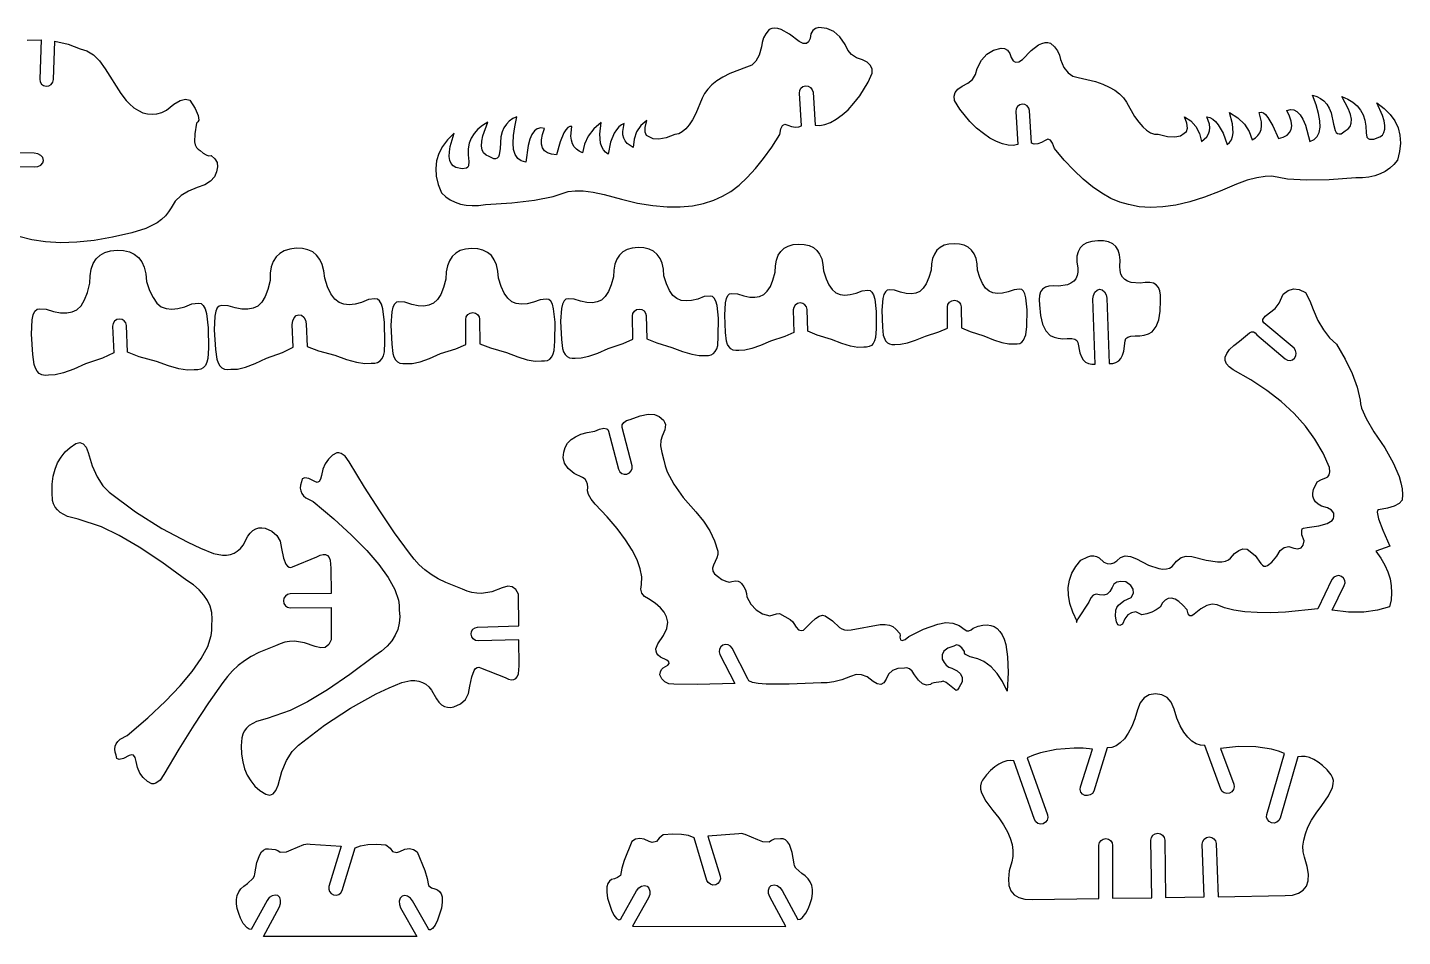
# Model space of a CAD drawing. Extents: x -2 to 290, y 2 to 291.
# Drawn here: x 114.1 to 286.7, y 69.3 to 183.4 of the extents above; entities that cross this region are included whole.
import ezdxf

# ---------------------------------------------------------------- set-up
doc = ezdxf.new("R2010")
doc.units = 0
doc.layers.add('IMPORT_-_LOGO_PADRAO', color=62, linetype='CONTINUOUS')

msp = doc.modelspace()

# ---------------------------------------------------------------- linework, layer by layer
at = {"layer": 'IMPORT_-_LOGO_PADRAO'}
for points in [[(211.29, 171.06), (211.03, 175.13), (211.08, 175.46), (211.23, 175.75), (211.48, 175.96), (211.8, 176.06), (212.14, 176.01), (212.44, 175.84), (212.66, 175.57), (212.75, 175.25), (213.01, 171.12), (213.6, 171.1), (214.24, 171.22), (214.93, 171.48), (215.65, 171.88), (216.39, 172.41), (217.14, 173.07), (217.89, 173.87), (218.63, 174.8), (219.68, 176.52), (220.18, 177.66), (220.16, 178.21), (219.94, 178.67), (219.55, 179.04), (218.97, 179.33), (218.21, 179.58), (217.59, 179.99), (217.12, 180.55), (216.8, 181.27), (216.13, 182.22), (215.35, 182.89), (214.47, 183.28), (213.48, 183.38), (213.04, 183.27), (212.71, 183), (212.49, 182.58), (212.37, 182.02), (212.2, 181.59), (211.91, 181.38), (211.51, 181.39), (211, 181.61), (209.79, 182.56), (208.76, 183.13), (208.32, 183.27), (207.92, 183.32), (207.56, 183.27), (207.25, 183.14), (206.82, 182.61), (206.52, 182.07), (206.35, 181.51), (206.3, 180.95), (206, 179.91), (205.58, 179.15), (205.05, 178.65), (204.4, 178.42), (202.32, 177.6), (201.44, 177.16), (200.69, 176.68), (200.05, 176.18), (199.53, 175.66), (199.12, 175.11), (198.83, 174.53), (198.05, 172.58), (197.64, 171.81), (197.22, 171.17), (196.79, 170.66), (196.34, 170.3), (195.89, 170.06), (195.42, 169.97), (194.31, 169.55), (193.4, 169.37), (192.69, 169.4), (192.19, 169.65), (191.85, 169.83), (191.68, 170.23), (191.69, 170.85), (191.87, 171.7), (191.13, 171.07), (190.6, 170.3), (190.29, 169.38), (190.17, 168.32), (189.43, 168.84), (189.17, 169.15), (188.99, 169.51), (188.89, 169.9), (188.87, 170.34), (189.06, 171.32), (188.69, 171.15), (188.36, 170.9), (188.06, 170.55), (187.79, 170.12), (187.34, 168.98), (187.02, 167.49), (186.69, 167.72), (186.43, 168.02), (186.22, 168.4), (186.08, 168.86), (186, 170), (186.17, 171.45), (185.23, 170.65), (184.52, 169.76), (184.06, 168.76), (183.83, 167.67), (183.4, 167.86), (183.04, 168.11), (182.75, 168.42), (182.55, 168.8), (182.42, 169.24), (182.36, 169.75), (182.49, 170.95), (182.23, 170.95), (181.98, 170.82), (181.73, 170.56), (181.48, 170.18), (181.01, 169.04), (180.55, 167.39), (179.92, 167.47), (179.42, 167.64), (179.04, 167.91), (178.79, 168.28), (178.66, 168.74), (178.66, 169.3), (178.78, 169.95), (179.03, 170.7), (178.56, 170.78), (178.14, 170.68), (177.77, 170.41), (177.45, 169.96), (177.18, 169.35), (176.97, 168.56), (176.69, 166.47), (176.12, 166.64), (175.68, 166.96), (175.36, 167.44), (175.16, 168.07), (175.09, 168.87), (175.13, 169.81), (175.3, 170.92), (175.58, 172.18), (175.06, 171.95), (174.62, 171.65), (174.25, 171.27), (173.95, 170.81), (173.72, 170.27), (173.56, 169.66), (173.46, 168.2), (173.36, 167.41), (173.25, 167.15), (173.1, 166.97), (172.91, 166.89), (172.68, 166.9), (172.11, 167.19), (171.7, 167.36), (171.4, 167.64), (171.22, 168.02), (171.14, 168.51), (171.17, 169.11), (171.32, 169.8), (171.94, 171.52), (171.25, 171.1), (170.66, 170.63), (170.2, 170.1), (169.84, 169.51), (169.6, 168.87), (169.47, 168.16), (169.46, 167.4), (169.55, 166.58), (169.51, 166.04), (169.4, 165.86), (169.23, 165.73), (168.69, 165.66), (167.9, 165.82), (167.56, 166.02), (167.31, 166.31), (167.15, 166.7), (167.08, 167.18), (167.1, 167.77), (167.21, 168.45), (167.7, 170.11), (166.88, 169.29), (166.25, 168.45), (165.78, 167.56), (165.5, 166.65), (165.39, 165.69), (165.46, 164.71), (165.7, 163.68), (166.12, 162.63), (166.64, 162.15), (167.21, 161.76), (167.83, 161.46), (168.49, 161.23), (169.2, 161.09), (169.96, 161.03), (170.76, 161.05), (171.62, 161.15), (174.93, 161.36), (177.77, 161.71), (180.13, 162.18), (182.01, 162.79), (182.87, 162.9), (183.91, 162.87), (185.13, 162.72), (186.54, 162.44), (188.7, 161.82), (190.73, 161.35), (192.64, 161.03), (194.43, 160.87), (196.08, 160.86), (197.62, 161), (199.02, 161.29), (200.31, 161.73), (201.37, 162.2), (202.42, 162.82), (203.46, 163.61), (204.5, 164.56), (205.53, 165.67), (206.55, 166.94), (207.56, 168.38), (208.57, 169.97), (208.7, 170.67), (208.91, 171.1), (209.21, 171.26), (209.6, 171.14), (210.06, 170.95), (210.55, 170.87), (210.98, 170.9)], [(240.18, 168.86), (239.91, 172.96), (239.82, 173.28), (239.62, 173.55), (239.35, 173.72), (239.02, 173.77), (238.69, 173.67), (238.42, 173.46), (238.24, 173.17), (238.19, 172.83), (238.46, 168.68), (237.89, 168.59), (237.24, 168.62), (236.53, 168.79), (235.76, 169.09), (234.96, 169.51), (234.13, 170.07), (233.28, 170.77), (232.43, 171.59), (231.16, 173.15), (230.5, 174.21), (230.45, 174.75), (230.6, 175.24), (230.94, 175.66), (231.47, 176.03), (232.19, 176.38), (232.75, 176.87), (233.14, 177.49), (233.36, 178.25), (233.89, 179.28), (234.57, 180.05), (235.39, 180.55), (236.35, 180.8), (236.8, 180.74), (237.17, 180.52), (237.44, 180.14), (237.64, 179.6), (237.87, 179.2), (238.18, 179.03), (238.58, 179.09), (239.05, 179.38), (240.12, 180.48), (241.06, 181.19), (241.48, 181.39), (241.87, 181.49), (242.23, 181.5), (242.56, 181.4), (243.05, 180.94), (243.43, 180.44), (243.68, 179.92), (243.8, 179.37), (244.24, 178.38), (244.76, 177.68), (245.35, 177.26), (246.02, 177.12), (248.2, 176.6), (249.13, 176.28), (249.94, 175.91), (250.64, 175.5), (251.23, 175.05), (251.71, 174.56), (252.08, 174.03), (253.12, 172.21), (253.63, 171.5), (254.14, 170.92), (254.63, 170.48), (255.12, 170.18), (255.61, 170.01), (256.08, 169.98), (257.24, 169.72), (258.17, 169.66), (258.86, 169.79), (259.33, 170.11), (259.64, 170.33), (259.75, 170.75), (259.66, 171.36), (259.36, 172.18), (260.18, 171.66), (260.81, 170.97), (261.25, 170.1), (261.5, 169.06), (262.17, 169.68), (262.38, 170.03), (262.51, 170.4), (262.55, 170.81), (262.52, 171.24), (262.2, 172.19), (262.58, 172.08), (262.95, 171.87), (263.29, 171.57), (263.62, 171.18), (264.22, 170.11), (264.74, 168.68), (265.03, 168.95), (265.26, 169.28), (265.4, 169.69), (265.48, 170.16), (265.41, 171.31), (265.04, 172.72), (266.08, 172.06), (266.9, 171.26), (267.5, 170.34), (267.87, 169.3), (268.28, 169.54), (268.6, 169.83), (268.84, 170.18), (268.99, 170.59), (269.06, 171.04), (269.04, 171.55), (268.76, 172.72), (269.01, 172.76), (269.28, 172.66), (269.56, 172.45), (269.86, 172.1), (270.48, 171.03), (271.16, 169.46), (271.77, 169.63), (272.25, 169.87), (272.58, 170.19), (272.78, 170.58), (272.85, 171.06), (272.77, 171.61), (272.56, 172.24), (272.21, 172.95), (272.67, 173.09), (273.1, 173.05), (273.5, 172.83), (273.88, 172.44), (274.23, 171.86), (274.55, 171.11), (275.12, 169.09), (275.65, 169.33), (276.04, 169.71), (276.3, 170.22), (276.41, 170.88), (276.37, 171.67), (276.2, 172.6), (275.89, 173.67), (275.43, 174.88), (275.97, 174.73), (276.45, 174.49), (276.88, 174.17), (277.24, 173.75), (277.54, 173.25), (277.78, 172.67), (278.08, 171.24), (278.29, 170.47), (278.43, 170.22), (278.6, 170.07), (278.8, 170.02), (279.03, 170.06), (279.55, 170.42), (279.93, 170.65), (280.19, 170.96), (280.32, 171.37), (280.33, 171.86), (280.22, 172.45), (279.98, 173.12), (279.13, 174.73), (279.87, 174.41), (280.51, 174.03), (281.05, 173.56), (281.48, 173.03), (281.81, 172.42), (282.03, 171.75), (282.15, 170.99), (282.17, 170.17), (282.28, 169.64), (282.42, 169.47), (282.61, 169.37), (283.15, 169.37), (283.91, 169.65), (284.22, 169.88), (284.42, 170.21), (284.53, 170.61), (284.53, 171.1), (284.43, 171.68), (284.23, 172.34), (283.52, 173.91), (284.44, 173.22), (285.19, 172.47), (285.77, 171.66), (286.18, 170.79), (286.41, 169.86), (286.48, 168.87), (286.38, 167.83), (286.11, 166.72), (285.66, 166.18), (285.14, 165.72), (284.58, 165.33), (283.95, 165.01), (283.27, 164.77), (282.52, 164.61), (281.73, 164.52), (280.87, 164.51), (277.55, 164.26), (274.69, 164.22), (272.29, 164.36), (270.35, 164.71), (269.49, 164.7), (268.46, 164.53), (267.26, 164.21), (265.91, 163.73), (263.85, 162.83), (261.9, 162.08), (260.05, 161.51), (258.31, 161.1), (256.67, 160.86), (255.13, 160.79), (253.7, 160.89), (252.37, 161.15), (251.25, 161.47), (250.13, 161.94), (248.99, 162.58), (247.83, 163.38), (246.66, 164.34), (245.47, 165.46), (244.27, 166.74), (243.06, 168.18), (242.83, 168.86), (242.56, 169.26), (242.24, 169.37), (241.88, 169.2), (241.44, 168.94), (240.95, 168.79), (240.51, 168.75)], [(124.97, 142.54), (123.54, 141.89), (121.41, 141.16), (119.94, 140.49), (118.68, 140.04), (117.63, 139.79), (116.78, 139.76), (116.34, 139.73), (115.95, 139.8), (115.62, 139.97), (115.35, 140.24), (115.13, 140.62), (114.96, 141.09), (114.8, 142.35), (114.64, 144.91), (114.74, 146.71), (114.87, 147.34), (115.07, 147.77), (115.34, 148.02), (115.66, 148.07), (116.49, 148.04), (117.41, 147.75), (118.28, 147.59), (119.06, 147.57), (119.75, 147.7), (120.35, 147.97), (120.86, 148.47), (121.31, 149.19), (121.67, 150.12), (121.97, 151.28), (122, 152.23), (122.15, 153.06), (122.4, 153.76), (122.77, 154.34), (123.26, 154.8), (123.85, 155.14), (124.56, 155.35), (125.39, 155.44), (126.21, 155.41), (126.94, 155.24), (127.55, 154.95), (128.07, 154.53), (128.48, 153.97), (128.79, 153.29), (128.99, 152.47), (129.09, 151.52), (129.46, 150.39), (129.9, 149.49), (130.39, 148.8), (130.94, 148.34), (131.55, 148.11), (132.24, 148.04), (133.02, 148.11), (133.88, 148.33), (134.78, 148.69), (135.6, 148.77), (135.93, 148.74), (136.21, 148.51), (136.44, 148.09), (136.62, 147.48), (136.84, 145.68), (136.86, 143.12), (136.79, 141.86), (136.66, 141.37), (136.47, 140.98), (136.21, 140.69), (135.89, 140.5), (135.52, 140.4), (135.07, 140.4), (134.22, 140.37), (133.15, 140.54), (131.86, 140.91), (130.35, 141.48), (128.18, 142.07), (126.71, 142.63), (126.57, 145.98), (126.49, 146.31), (126.29, 146.57), (126.02, 146.75), (125.69, 146.8), (125.36, 146.72), (125.08, 146.52), (124.89, 146.24), (124.83, 145.91)], [(149.25, 143.35), (150.66, 142.81), (152.74, 142.25), (154.2, 141.71), (155.45, 141.37), (156.48, 141.21), (157.3, 141.25), (157.73, 141.25), (158.09, 141.35), (158.4, 141.54), (158.64, 141.82), (158.82, 142.19), (158.95, 142.66), (159.01, 143.88), (158.96, 146.35), (158.74, 148.08), (158.56, 148.67), (158.34, 149.07), (158.07, 149.29), (157.75, 149.32), (156.96, 149.23), (156.09, 148.88), (155.26, 148.66), (154.52, 148.58), (153.85, 148.65), (153.25, 148.87), (152.72, 149.31), (152.24, 149.97), (151.82, 150.84), (151.45, 151.92), (151.34, 152.84), (151.14, 153.62), (150.84, 154.28), (150.44, 154.81), (149.94, 155.21), (149.34, 155.49), (148.65, 155.64), (147.85, 155.67), (147.06, 155.57), (146.37, 155.36), (145.8, 155.04), (145.34, 154.59), (144.99, 154.03), (144.74, 153.34), (144.61, 152.54), (144.59, 151.63), (144.31, 150.51), (143.96, 149.61), (143.54, 148.91), (143.05, 148.43), (142.48, 148.16), (141.82, 148.04), (141.06, 148.05), (140.22, 148.19), (139.33, 148.47), (138.53, 148.49), (138.22, 148.43), (137.97, 148.19), (137.78, 147.77), (137.65, 147.17), (137.58, 145.43), (137.75, 142.97), (137.91, 141.76), (138.07, 141.3), (138.29, 140.94), (138.55, 140.68), (138.87, 140.52), (139.25, 140.45), (139.67, 140.49), (140.49, 140.52), (141.5, 140.77), (142.72, 141.22), (144.13, 141.88), (146.16, 142.6), (147.51, 143.25), (147.38, 146.11), (147.43, 146.57), (147.61, 146.95), (147.88, 147.23), (148.21, 147.34), (148.54, 147.27), (148.82, 147.03), (149.02, 146.66), (149.11, 146.21)], [(169.18, 143.61), (169.15, 146.75), (169.22, 147.08), (169.42, 147.35), (169.71, 147.54), (170.04, 147.61), (170.37, 147.55), (170.64, 147.37), (170.82, 147.09), (170.89, 146.77), (170.92, 143.69), (172.28, 143.17), (174.28, 142.6), (175.68, 142.05), (176.87, 141.69), (177.86, 141.52), (178.65, 141.53), (179.06, 141.53), (179.41, 141.61), (179.71, 141.78), (179.95, 142.05), (180.14, 142.41), (180.26, 142.86), (180.35, 144.03), (180.37, 146.41), (180.19, 148.08), (180.03, 148.65), (179.83, 149.04), (179.57, 149.25), (179.27, 149.29), (178.51, 149.22), (177.66, 148.91), (176.86, 148.71), (176.14, 148.66), (175.5, 148.74), (174.93, 148.96), (174.43, 149.4), (173.98, 150.04), (173.59, 150.89), (173.26, 151.94), (173.19, 152.82), (173.01, 153.59), (172.74, 154.23), (172.37, 154.75), (171.89, 155.15), (171.32, 155.43), (170.66, 155.59), (169.89, 155.63), (169.13, 155.56), (168.46, 155.38), (167.91, 155.07), (167.45, 154.66), (167.1, 154.12), (166.85, 153.47), (166.7, 152.7), (166.66, 151.82), (166.36, 150.76), (166.01, 149.89), (165.59, 149.24), (165.1, 148.78), (164.54, 148.54), (163.9, 148.43), (163.18, 148.46), (162.37, 148.62), (161.52, 148.91), (160.75, 148.95), (160.45, 148.9), (160.2, 148.67), (160.01, 148.27), (159.87, 147.7), (159.76, 146.02), (159.87, 143.65), (160, 142.48), (160.14, 142.04), (160.34, 141.69), (160.59, 141.43), (160.9, 141.27), (161.25, 141.2), (161.66, 141.22), (162.45, 141.23), (163.43, 141.44), (164.61, 141.85), (165.98, 142.45), (167.91, 143.06)], [(191.87, 144.32), (193.14, 143.8), (195.03, 143.24), (196.37, 142.71), (197.52, 142.37), (198.47, 142.2), (199.23, 142.22), (199.62, 142.21), (199.96, 142.29), (200.25, 142.46), (200.48, 142.71), (200.66, 143.06), (200.78, 143.49), (200.86, 144.62), (200.88, 146.9), (200.71, 148.51), (200.55, 149.05), (200.35, 149.43), (200.11, 149.64), (199.82, 149.67), (199.08, 149.61), (198.28, 149.3), (197.5, 149.12), (196.81, 149.06), (196.19, 149.14), (195.65, 149.36), (195.16, 149.77), (194.74, 150.39), (194.36, 151.2), (194.04, 152.22), (193.97, 153.06), (193.8, 153.8), (193.54, 154.41), (193.18, 154.91), (192.72, 155.3), (192.18, 155.57), (191.53, 155.72), (190.8, 155.76), (190.06, 155.69), (189.43, 155.51), (188.89, 155.22), (188.45, 154.82), (188.11, 154.31), (187.87, 153.68), (187.73, 152.94), (187.69, 152.1), (187.41, 151.07), (187.07, 150.24), (186.67, 149.61), (186.2, 149.17), (185.66, 148.94), (185.05, 148.83), (184.35, 148.86), (183.58, 149.02), (182.76, 149.29), (182.02, 149.33), (181.73, 149.28), (181.49, 149.06), (181.31, 148.68), (181.18, 148.13), (181.07, 146.52), (181.17, 144.23), (181.3, 143.11), (181.44, 142.69), (181.63, 142.35), (181.87, 142.1), (182.16, 141.94), (182.51, 141.88), (182.9, 141.9), (183.66, 141.91), (184.6, 142.12), (185.73, 142.51), (187.05, 143.09), (188.91, 143.71), (190.13, 144.27), (190.07, 147.18), (190.14, 147.51), (190.33, 147.78), (190.61, 147.98), (190.95, 148.05), (191.27, 147.99), (191.55, 147.81), (191.73, 147.54), (191.81, 147.22)], [(210.35, 145.12), (209.19, 144.6), (207.42, 144.02), (206.16, 143.46), (205.07, 143.08), (204.17, 142.88), (203.44, 142.86), (203.06, 142.84), (202.73, 142.9), (202.45, 143.05), (202.22, 143.29), (202.03, 143.61), (201.9, 144.02), (201.77, 145.09), (201.66, 147.28), (201.75, 148.83), (201.88, 149.36), (202.05, 149.73), (202.28, 149.94), (202.56, 149.99), (203.26, 149.95), (204.05, 149.7), (204.8, 149.55), (205.46, 149.53), (206.05, 149.63), (206.57, 149.86), (207.01, 150.28), (207.4, 150.89), (207.72, 151.69), (207.98, 152.67), (208.02, 153.49), (208.15, 154.2), (208.38, 154.8), (208.7, 155.29), (209.12, 155.68), (209.63, 155.96), (210.24, 156.14), (210.94, 156.21), (211.65, 156.17), (212.27, 156.03), (212.79, 155.77), (213.23, 155.41), (213.58, 154.93), (213.84, 154.34), (214, 153.64), (214.08, 152.83), (214.39, 151.85), (214.75, 151.07), (215.17, 150.49), (215.63, 150.09), (216.15, 149.89), (216.75, 149.81), (217.42, 149.87), (218.15, 150.05), (218.93, 150.35), (219.63, 150.41), (219.91, 150.38), (220.15, 150.18), (220.34, 149.82), (220.49, 149.3), (220.66, 147.76), (220.66, 145.57), (220.59, 144.49), (220.47, 144.07), (220.3, 143.74), (220.08, 143.49), (219.81, 143.33), (219.48, 143.25), (219.11, 143.26), (218.38, 143.24), (217.46, 143.39), (216.36, 143.72), (215.07, 144.21), (213.28, 144.76), (212.09, 145.26), (212, 147.98), (211.92, 148.31), (211.73, 148.58), (211.46, 148.76), (211.13, 148.81), (210.8, 148.73), (210.52, 148.53), (210.32, 148.26), (210.26, 147.93)], [(231.37, 145.71), (232.49, 145.22), (234.19, 144.69), (235.41, 144.18), (236.46, 143.85), (237.34, 143.68), (238.03, 143.69), (238.39, 143.67), (238.71, 143.74), (238.97, 143.89), (239.19, 144.13), (239.48, 144.83), (239.57, 145.87), (239.61, 147.97), (239.48, 149.45), (239.35, 149.95), (239.17, 150.3), (238.95, 150.49), (238.68, 150.53), (238, 150.48), (237.26, 150.21), (236.55, 150.05), (235.91, 150.01), (235.34, 150.1), (234.84, 150.3), (234.4, 150.69), (234.02, 151.26), (233.69, 152.02), (233.41, 152.95), (233.35, 153.73), (233.21, 154.41), (232.97, 154.98), (232.65, 155.44), (232.24, 155.8), (231.74, 156.06), (231.15, 156.21), (230.47, 156.25), (229.8, 156.2), (229.21, 156.05), (228.71, 155.79), (228.31, 155.42), (227.99, 154.95), (227.76, 154.38), (227.62, 153.71), (227.57, 152.93), (227.3, 151.99), (226.97, 151.23), (226.59, 150.66), (226.15, 150.26), (225.66, 150.06), (225.09, 149.97), (224.45, 150), (223.74, 150.16), (222.99, 150.42), (222.32, 150.46), (222.05, 150.43), (221.83, 150.23), (221.65, 149.88), (221.52, 149.37), (221.4, 147.89), (221.47, 145.79), (221.57, 144.76), (221.86, 144.05), (222.08, 143.82), (222.34, 143.68), (222.66, 143.61), (223.02, 143.62), (223.72, 143.63), (224.59, 143.8), (225.63, 144.14), (226.85, 144.66), (228.53, 145.17), (229.63, 145.63), (229.62, 148.31), (229.69, 148.63), (229.88, 148.91), (230.17, 149.1), (230.5, 149.17), (230.83, 149.1), (231.1, 148.92), (231.28, 148.65), (231.36, 148.32)], [(248.18, 141.15), (247.89, 149.32), (247.94, 149.77), (248.13, 150.15), (248.4, 150.42), (248.73, 150.54), (249.06, 150.46), (249.34, 150.22), (249.54, 149.85), (249.63, 149.4), (249.92, 141.22), (250.38, 141.22), (250.78, 141.33), (251.12, 141.53), (251.39, 141.84), (251.61, 142.25), (251.78, 142.75), (251.93, 144.07), (252.01, 144.34), (252.25, 144.53), (252.65, 144.65), (253.2, 144.68), (253.78, 144.69), (254.32, 144.78), (254.84, 144.95), (255.32, 145.21), (255.82, 145.84), (256.17, 146.7), (256.34, 147.8), (256.36, 149.13), (256.37, 149.78), (256.29, 150.32), (256.11, 150.75), (255.84, 151.08), (255.47, 151.29), (255.01, 151.4), (254.45, 151.39), (253.8, 151.28), (252.68, 151.39), (252.23, 151.55), (251.87, 151.77), (251.6, 152.07), (251.4, 152.44), (251.29, 152.87), (251.25, 153.38), (251.3, 154.18), (251.23, 154.86), (251.06, 155.44), (250.77, 155.89), (250.37, 156.24), (249.85, 156.47), (249.23, 156.59), (248.49, 156.6), (247.76, 156.54), (247.14, 156.37), (246.65, 156.1), (246.27, 155.73), (246.02, 155.25), (245.88, 154.67), (245.87, 153.98), (245.97, 153.19), (245.98, 152.68), (245.9, 152.24), (245.73, 151.86), (245.47, 151.54), (245.13, 151.29), (244.7, 151.1), (243.58, 150.91), (242.93, 150.97), (242.37, 150.93), (241.92, 150.79), (241.57, 150.55), (241.32, 150.21), (241.18, 149.76), (241.14, 149.22), (241.19, 148.57), (241.31, 147.25), (241.56, 146.17), (241.97, 145.33), (242.52, 144.74), (243.02, 144.52), (243.54, 144.38), (244.09, 144.33), (244.67, 144.37), (245.22, 144.37), (245.62, 144.29), (245.88, 144.12), (245.98, 143.85), (246.23, 142.55), (246.43, 142.06), (246.67, 141.66), (246.97, 141.38), (247.32, 141.2), (247.73, 141.12)], [(276.11, 110.44), (272.05, 110.02), (270.2, 109.94), (268.49, 109.95), (266.94, 110.05), (265.58, 110.24), (264.41, 110.53), (263.46, 110.92), (262.86, 111.02), (262.18, 110.85), (261.44, 110.42), (260.61, 109.74), (260.29, 109.54), (260.03, 109.56), (259.85, 109.81), (259.73, 110.29), (259.18, 110.9), (258.67, 111.35), (258.19, 111.63), (257.74, 111.76), (257.33, 111.72), (256.96, 111.52), (256.62, 111.16), (256.31, 110.63), (255.81, 110.28), (255.26, 110), (254.66, 109.8), (254.02, 109.68), (253.28, 110.03), (252.74, 109.94), (252.28, 109.66), (251.9, 109.18), (251.6, 108.52), (251.28, 108.32), (251.02, 108.41), (250.83, 108.8), (250.7, 109.49), (250.76, 110.26), (250.89, 110.59), (251.1, 110.9), (251.75, 111.44), (252.68, 111.86), (252.96, 112.38), (252.95, 112.88), (252.64, 113.36), (252.03, 113.82), (251.4, 113.87), (250.9, 113.77), (250.52, 113.52), (250.28, 113.12), (250.02, 112.61), (249.68, 112.28), (249.25, 112.14), (248.73, 112.18), (248.3, 112.27), (247.92, 112.14), (247.62, 111.8), (247.37, 111.25), (246.01, 109.15), (245.8, 108.77), (245.9, 108.85), (245.37, 109.99), (245, 111.08), (244.81, 112.12), (244.78, 113.11), (244.93, 114.04), (245.24, 114.92), (245.73, 115.75), (246.38, 116.53), (247.23, 116.96), (247.62, 117.06), (247.99, 117.07), (248.34, 116.99), (248.66, 116.84), (249.24, 116.27), (249.69, 116.1), (250.11, 116.07), (250.5, 116.18), (250.87, 116.45), (251.36, 116.87), (251.93, 117.06), (252.59, 116.99), (253.34, 116.69), (254.88, 115.91), (256.14, 115.49), (256.66, 115.42), (257.12, 115.43), (257.5, 115.54), (257.82, 115.73), (258.37, 116.41), (258.97, 116.85), (259.6, 117.05), (260.28, 117.01), (262.1, 116.52), (263.51, 116.32), (264.07, 116.33), (264.53, 116.41), (264.89, 116.57), (265.15, 116.8), (265.67, 117.38), (266.19, 117.76), (266.71, 117.94), (267.24, 117.93), (268.24, 117.1), (268.98, 116.1), (269.16, 115.9), (269.35, 115.8), (269.57, 115.78), (269.8, 115.85), (270.33, 116.27), (270.95, 117.05), (271.38, 117.74), (271.88, 118.14), (272.46, 118.24), (273.1, 118.05), (273.62, 117.95), (274.02, 118.07), (274.28, 118.41), (274.41, 118.96), (274.12, 119.73), (274.09, 120.27), (274.16, 120.45), (274.3, 120.57), (274.76, 120.64), (276.23, 120.84), (277.28, 121.14), (277.92, 121.53), (278.08, 121.76), (278.13, 122.02), (278.12, 122.45), (277.85, 122.81), (277.34, 123.1), (276.58, 123.3), (276.16, 123.57), (275.84, 123.86), (275.62, 124.19), (275.5, 124.56), (275.48, 124.96), (275.56, 125.39), (276.02, 126.35), (276.56, 126.67), (277.13, 126.88), (277.38, 127), (277.54, 127.25), (277.61, 127.63), (277.59, 128.15), (276.78, 129.97), (275.76, 131.71), (274.55, 133.37), (273.14, 134.94), (271.53, 136.43), (269.71, 137.84), (267.7, 139.16), (265.49, 140.41), (264.98, 140.78), (264.64, 141.17), (264.48, 141.59), (264.49, 142.03), (264.68, 142.49), (265.04, 142.97), (265.57, 143.48), (266.28, 144.02), (267.55, 145.07), (267.8, 145.17), (268.02, 145.17), (268.24, 145.05), (268.46, 144.8), (272, 141.79), (272.3, 141.63), (272.63, 141.59), (272.94, 141.68), (273.2, 141.88), (273.36, 142.18), (273.41, 142.52), (273.33, 142.85), (273.13, 143.12), (269.35, 146.33), (269.23, 146.53), (269.22, 146.73), (269.49, 147.15), (270.75, 148.1), (271.25, 148.77), (271.77, 149.9), (272.39, 150.37), (273.06, 150.57), (273.78, 150.49), (274.55, 150.14), (275.13, 149.07), (275.51, 147.99), (276.13, 146.63), (276.83, 145.45), (277.6, 144.45), (278.44, 143.63), (279.56, 141.74), (280.43, 139.94), (281.05, 138.23), (281.42, 136.61), (281.47, 136.17), (281.61, 135.63), (282.18, 134.31), (283.15, 132.64), (284.51, 130.62), (285.59, 128.76), (286.32, 127.05), (286.55, 126.25), (286.69, 125.48), (286.74, 124.76), (286.71, 124.07), (286.33, 123.66), (285.71, 123.32), (284.85, 123.04), (283.75, 122.83), (283.61, 122.77), (283.57, 122.56), (283.75, 121.72), (284.28, 120.3), (285.17, 118.31), (283.41, 117.65), (284.03, 116.79), (284.52, 115.92), (284.91, 115.06), (285.18, 114.19), (285.34, 113.32), (285.38, 112.44), (285.31, 111.57), (285.13, 110.69), (283.62, 110.24), (281.88, 110.02), (279.95, 110.02), (277.93, 110.24), (279.43, 113.35), (279.53, 113.68), (279.49, 114), (279.34, 114.29), (279.08, 114.5), (278.75, 114.59), (278.41, 114.54), (278.11, 114.38), (277.89, 114.12)], [(202.92, 101.05), (198.25, 100.94), (195.29, 100.95), (194.66, 101.02), (194.15, 101.25), (193.78, 101.62), (193.52, 102.15), (193.59, 102.52), (193.73, 102.82), (193.93, 103.04), (194.21, 103.18), (194.54, 103.36), (194.68, 103.56), (194.64, 103.76), (194.41, 103.97), (193.6, 104.36), (193.32, 104.59), (193.14, 104.84), (193.04, 105.11), (193.03, 105.4), (193.28, 106.05), (193.98, 107.07), (194.4, 107.97), (194.53, 108.77), (194.37, 109.44), (194.08, 110.01), (193.6, 110.57), (192.94, 111.12), (192.1, 111.67), (191.58, 111.98), (191.25, 112.38), (191.13, 112.89), (191.2, 113.5), (191.24, 114.43), (191.06, 115.46), (190.67, 116.58), (190.05, 117.79), (189.21, 119.09), (188.16, 120.49), (186.89, 121.98), (185.4, 123.56), (184.9, 124.19), (184.58, 124.76), (184.44, 125.25), (184.47, 125.68), (184.45, 126.08), (184.33, 126.42), (184.13, 126.69), (183.83, 126.89), (182.77, 127.42), (182.02, 128.02), (181.55, 128.69), (181.39, 129.42), (181.45, 130.09), (181.63, 130.68), (181.94, 131.21), (182.38, 131.66), (182.93, 132.03), (183.61, 132.34), (184.41, 132.57), (185.34, 132.73), (185.95, 132.96), (186.48, 133.08), (186.88, 133.03), (187.01, 132.92), (187.09, 132.74), (188.35, 127.94), (188.5, 127.64), (188.75, 127.42), (189.05, 127.31), (189.38, 127.32), (189.69, 127.48), (189.92, 127.73), (190.04, 128.04), (190.03, 128.38), (188.78, 133.18), (188.8, 133.53), (189.01, 133.83), (189.35, 134.06), (189.78, 134.19), (191.03, 134.63), (192.07, 134.84), (192.87, 134.82), (193.44, 134.57), (193.97, 134.12), (194.12, 133.85), (194.21, 133.55), (194.15, 132.87), (193.81, 132.08), (193.63, 131.55), (193.61, 130.88), (193.75, 130.06), (194.04, 129.1), (194.2, 128.38), (194.46, 127.63), (195.26, 126.06), (196.45, 124.38), (198.03, 122.6), (199.02, 121.43), (199.81, 120.21), (200.39, 118.95), (200.78, 117.65), (200.78, 117.26), (200.69, 116.84), (200.26, 115.92), (200.12, 115.52), (200.16, 115.16), (200.38, 114.82), (200.77, 114.53), (201.31, 114.12), (201.79, 113.88), (202.21, 113.79), (202.57, 113.86), (203, 113.92), (203.34, 113.89), (203.6, 113.78), (203.78, 113.59), (204.08, 113.2), (204.29, 112.79), (204.4, 112.36), (204.42, 111.92), (204.96, 111), (205.63, 110.29), (206.42, 109.8), (207.34, 109.53), (208.15, 109.79), (208.55, 109.85), (209.89, 109.07), (210.23, 108.79), (210.35, 108.59), (210.64, 108.11), (210.93, 107.81), (211.24, 107.69), (211.56, 107.76), (212.5, 108.71), (213.04, 109.2), (213.51, 109.51), (213.92, 109.63), (214.26, 109.55), (215.19, 108.92), (216.07, 108.09), (216.36, 107.9), (216.7, 107.78), (217.09, 107.74), (217.52, 107.77), (221.16, 108.47), (221.79, 108.48), (222.33, 108.39), (222.78, 108.19), (223.15, 107.89), (223.63, 107.33), (223.7, 107.09), (223.64, 106.87), (223.73, 106.54), (223.95, 106.45), (224.3, 106.58), (224.77, 106.94), (226.63, 107.89), (228.42, 108.52), (229.4, 108.69), (230.3, 108.63), (231.11, 108.33), (231.83, 107.8), (232.07, 107.68), (232.32, 107.67), (232.59, 107.78), (232.87, 107.99), (233.49, 108.23), (234.06, 108.36), (234.59, 108.4), (235.07, 108.35), (235.5, 108.19), (235.88, 107.94), (236.21, 107.59), (236.5, 107.15), (236.74, 106.61), (236.94, 105.97), (237.18, 104.4), (237.23, 102.44), (237.1, 100.1), (236.54, 101.31), (235.87, 102.33), (235.09, 103.16), (234.2, 103.8), (233.42, 104.14), (232.46, 104.4), (231.9, 104.7), (231.77, 104.88), (231.76, 105.07), (231.41, 105.54), (231.07, 105.81), (230.75, 105.89), (230.44, 105.76), (229.68, 105.48), (229.18, 105.11), (228.94, 104.65), (228.96, 104.11), (229.19, 103.69), (229.47, 103.35), (229.8, 103.11), (230.18, 102.96), (230.84, 102.66), (231.27, 102.28), (231.47, 101.82), (231.45, 101.28), (231.06, 100.5), (230.88, 100.28), (230.71, 100.18), (229.46, 101.17), (229.07, 101.33), (228.84, 101.28), (227.91, 101.15), (227.64, 101.05), (227.51, 100.93), (226.99, 100.85), (226.49, 101.03), (225.98, 101.46), (225.49, 102.16), (225.18, 102.61), (224.86, 102.9), (224.54, 103.03), (224.22, 102.99), (223.38, 102.93), (222.72, 102.68), (222.23, 102.23), (221.92, 101.58), (221.62, 101.14), (221.24, 100.94), (220.8, 101.01), (220.29, 101.32), (219.56, 101.88), (218.85, 102.16), (218.15, 102.17), (217.46, 101.92), (216.36, 101.52), (215.38, 101.26), (214.52, 101.13), (213.76, 101.13), (209.77, 100.96), (206.88, 100.98), (205.86, 101.07), (205.13, 101.2), (204.7, 101.4), (204.57, 101.65), (202.59, 105.5), (202.37, 105.76), (202.08, 105.92), (201.76, 105.96), (201.44, 105.87), (201.18, 105.65), (201.01, 105.35), (200.95, 105.02), (201.04, 104.7)], [(152.26, 110.59), (152.28, 106.53), (151.96, 105.93), (151.51, 105.59), (150.95, 105.51), (150.26, 105.68), (148.93, 106.17), (147.66, 106.36), (147.04, 106.33), (146.44, 106.23), (145.85, 106.05), (145.28, 105.79), (143.18, 104.95), (142.24, 104.45), (141.37, 103.91), (140.59, 103.31), (139.87, 102.65), (139.24, 101.95), (138.67, 101.19), (136.85, 98.61), (135.01, 95.82), (133.15, 92.82), (131.27, 89.62), (130.78, 88.91), (130.27, 88.53), (130.01, 88.46), (129.74, 88.48), (129.2, 88.75), (128.68, 89.24), (128.26, 89.82), (127.97, 90.5), (127.78, 91.26), (127.64, 91.76), (127.46, 92.04), (127.22, 92.12), (126.92, 92), (126.18, 91.65), (125.66, 91.53), (125.35, 91.66), (125.26, 92.04), (125.13, 92.45), (125.09, 92.82), (125.13, 93.18), (125.26, 93.5), (125.48, 93.79), (125.79, 94.06), (126.66, 94.51), (129.23, 96.74), (131.45, 98.82), (133.31, 100.76), (134.81, 102.56), (135.96, 104.21), (136.76, 105.71), (137.2, 107.07), (137.28, 107.7), (137.28, 108.29), (137.34, 109.14), (137.27, 109.96), (137.07, 110.74), (136.74, 111.47), (136.29, 112.16), (135.71, 112.81), (135, 113.42), (134.16, 113.99), (130.99, 116.28), (128.15, 118.17), (125.63, 119.64), (123.43, 120.7), (120.52, 121.68), (119.16, 122.02), (118.25, 122.53), (117.91, 122.85), (117.63, 123.2), (117.42, 123.6), (117.28, 124.04), (117.22, 125.04), (117.25, 126.09), (117.38, 127.06), (117.6, 127.95), (117.92, 128.75), (118.35, 129.48), (118.87, 130.12), (119.48, 130.68), (120.2, 131.17), (120.7, 131.28), (121.13, 131.13), (121.49, 130.72), (121.76, 130.06), (122.26, 128.38), (122.87, 126.98), (123.58, 125.88), (124.4, 125.07), (127.72, 122.62), (131, 120.52), (134.26, 118.78), (135.88, 118.04), (137.49, 117.39), (138.62, 117.16), (139.14, 117.16), (139.62, 117.25), (140.07, 117.41), (140.48, 117.66), (140.86, 117.99), (141.21, 118.4), (141.79, 119.53), (142.11, 119.94), (142.44, 120.26), (142.8, 120.47), (143.17, 120.59), (143.56, 120.61), (143.97, 120.53), (144.82, 120.17), (145.45, 119.63), (145.85, 118.9), (146.02, 117.98), (146.28, 116.8), (146.59, 116.02), (146.77, 115.79), (146.97, 115.66), (147.18, 115.62), (147.4, 115.69), (150.46, 116.97), (150.88, 117.17), (151.25, 117.26), (151.55, 117.24), (151.8, 117.11), (152, 116.88), (152.13, 116.53), (152.23, 115.52), (152.25, 112.33), (147.11, 112.29), (146.78, 112.22), (146.51, 112.03), (146.32, 111.76), (146.26, 111.44), (146.33, 111.1), (146.52, 110.82), (146.8, 110.62), (147.12, 110.55)], [(175.85, 103.26), (175.82, 106.55), (170.7, 106.4), (170.38, 106.46), (170.1, 106.65), (169.9, 106.93), (169.82, 107.26), (169.88, 107.59), (170.06, 107.86), (170.33, 108.05), (170.65, 108.13), (175.8, 108.29), (175.77, 112.26), (175.44, 112.85), (174.99, 113.18), (174.42, 113.26), (173.74, 113.08), (172.42, 112.56), (171.15, 112.36), (170.53, 112.38), (169.93, 112.48), (169.34, 112.65), (168.76, 112.9), (166.64, 113.71), (165.7, 114.19), (164.83, 114.72), (164.03, 115.31), (163.31, 115.96), (162.66, 116.65), (162.09, 117.4), (160.23, 119.96), (158.35, 122.72), (156.45, 125.69), (154.53, 128.87), (154.02, 129.57), (153.51, 129.94), (153.24, 130.01), (152.98, 129.99), (152.44, 129.7), (151.92, 129.21), (151.52, 128.62), (151.23, 127.94), (151.06, 127.17), (150.93, 126.68), (150.74, 126.39), (150.51, 126.3), (150.21, 126.42), (149.47, 126.77), (148.94, 126.87), (148.64, 126.74), (148.55, 126.36), (148.43, 125.95), (148.39, 125.57), (148.44, 125.22), (148.57, 124.9), (148.79, 124.61), (149.1, 124.35), (149.99, 123.91), (152.59, 121.72), (154.83, 119.66), (156.72, 117.75), (158.25, 115.98), (159.42, 114.35), (160.24, 112.85), (160.7, 111.5), (160.79, 110.88), (160.8, 110.29), (160.87, 109.43), (160.81, 108.61), (160.62, 107.83), (160.3, 107.1), (159.86, 106.4), (159.29, 105.74), (158.59, 105.12), (157.76, 104.54), (154.62, 102.2), (151.81, 100.28), (149.31, 98.77), (147.13, 97.68), (144.23, 96.66), (142.88, 96.3), (141.98, 95.78), (141.63, 95.45), (141.36, 95.09), (141.16, 94.69), (141.03, 94.25), (140.98, 93.25), (141.02, 92.2), (141.16, 91.23), (141.4, 90.35), (141.73, 89.55), (142.17, 88.83), (142.69, 88.19), (143.32, 87.64), (144.05, 87.17), (144.55, 87.06), (144.97, 87.22), (145.32, 87.63), (145.59, 88.3), (146.07, 89.99), (146.65, 91.39), (147.35, 92.5), (148.16, 93.32), (151.44, 95.82), (154.69, 97.97), (157.93, 99.75), (159.53, 100.51), (161.14, 101.19), (162.27, 101.44), (162.78, 101.44), (163.27, 101.36), (163.72, 101.2), (164.13, 100.96), (164.52, 100.63), (164.87, 100.23), (165.47, 99.11), (165.79, 98.7), (166.13, 98.39), (166.49, 98.18), (166.86, 98.07), (167.25, 98.05), (167.66, 98.14), (168.51, 98.51), (169.13, 99.06), (169.51, 99.8), (169.67, 100.72), (169.91, 101.9), (170.22, 102.68), (170.4, 102.92), (170.59, 103.05), (170.8, 103.09), (171.02, 103.02), (174.1, 101.79), (174.52, 101.6), (174.89, 101.51), (175.2, 101.54), (175.45, 101.67), (175.63, 101.91), (175.76, 102.25)], [(240.28, 73.95), (248.62, 74.08), (248.62, 80.75), (248.69, 81.08), (248.9, 81.35), (249.18, 81.53), (249.52, 81.6), (249.84, 81.53), (250.11, 81.35), (250.29, 81.07), (250.36, 80.74), (250.36, 74.11), (255.27, 74.17), (255.15, 81.4), (255.22, 81.73), (255.42, 82), (255.7, 82.19), (256.04, 82.26), (256.36, 82.19), (256.63, 82.01), (256.82, 81.73), (256.89, 81.4), (257.01, 74.2), (261.85, 74.28), (261.61, 80.91), (261.67, 81.24), (261.86, 81.51), (262.14, 81.71), (262.47, 81.79), (262.8, 81.74), (263.07, 81.56), (263.26, 81.29), (263.35, 80.97), (263.59, 74.3), (272.01, 74.44), (272.95, 74.51), (273.71, 74.72), (274.29, 75.1), (274.68, 75.62), (274.9, 76.3), (274.93, 77.12), (274.78, 78.1), (274.45, 79.24), (274.29, 79.92), (274.25, 80.65), (274.34, 81.41), (274.55, 82.2), (274.88, 83.03), (275.33, 83.9), (275.9, 84.8), (276.6, 85.74), (277.47, 86.97), (277.96, 88.02), (278.06, 88.48), (278.07, 88.89), (277.97, 89.26), (277.79, 89.59), (277.27, 90.24), (276.72, 90.77), (276.16, 91.2), (275.61, 91.53), (275.06, 91.75), (274.54, 91.88), (274.05, 91.91), (273.62, 91.84), (271.38, 84.14), (271.22, 83.84), (270.96, 83.64), (270.63, 83.54), (270.29, 83.56), (269.99, 83.72), (269.79, 83.97), (269.69, 84.29), (269.71, 84.62), (271.93, 92.26), (271.16, 92.58), (270.3, 92.81), (268.34, 93.1), (266.17, 93.13), (263.91, 92.9), (265.56, 88.4), (265.6, 88.07), (265.51, 87.75), (265.3, 87.47), (265.01, 87.29), (264.69, 87.24), (264.37, 87.32), (264.1, 87.52), (263.92, 87.8), (261.92, 93.28), (261.37, 93.31), (260.83, 93.49), (260.29, 93.83), (259.78, 94.32), (259.29, 94.96), (258.84, 95.76), (258.43, 96.72), (258.07, 97.84), (257.71, 98.7), (257.21, 99.3), (256.55, 99.65), (255.75, 99.75), (254.94, 99.63), (254.3, 99.25), (253.82, 98.64), (253.49, 97.77), (253.16, 96.64), (252.77, 95.65), (252.32, 94.81), (251.84, 94.13), (251.32, 93.6), (250.79, 93.23), (250.24, 93.01), (249.69, 92.96), (247.98, 87.56), (247.81, 87.27), (247.54, 87.07), (247.21, 86.98), (246.87, 87.01), (246.58, 87.17), (246.38, 87.43), (246.29, 87.75), (246.32, 88.08), (247.82, 92.81), (246.67, 92.92), (245.52, 92.94), (243.29, 92.78), (241.29, 92.36), (240.42, 92.07), (239.65, 91.74), (242.18, 84.57), (242.22, 84.24), (242.12, 83.92), (241.91, 83.64), (241.62, 83.46), (241.29, 83.42), (240.98, 83.5), (240.71, 83.7), (240.54, 83.99), (237.95, 91.33), (237.52, 91.38), (237.06, 91.33), (236.57, 91.18), (236.06, 90.94), (235.55, 90.59), (235.03, 90.14), (234.53, 89.58), (234.03, 88.92), (233.85, 88.58), (233.78, 88.21), (233.79, 87.79), (233.91, 87.34), (234.43, 86.3), (235.34, 85.11), (236.07, 84.19), (236.67, 83.3), (237.14, 82.45), (237.5, 81.63), (237.73, 80.84), (237.84, 80.09), (237.83, 79.36), (237.69, 78.67), (237.39, 77.53), (237.27, 76.54), (237.33, 75.72), (237.57, 75.05), (237.98, 74.54), (238.57, 74.18), (239.33, 73.99)], [(188.61, 71.54), (190.59, 75.04), (190.87, 75.39), (191.22, 75.63), (191.58, 75.72), (191.91, 75.63), (192.15, 75.38), (192.27, 75.01), (192.25, 74.59), (192.09, 74.16), (190.07, 70.59), (209.32, 70.57), (207.32, 74.28), (207.17, 74.71), (207.15, 75.13), (207.27, 75.48), (207.51, 75.71), (207.85, 75.78), (208.23, 75.69), (208.58, 75.45), (208.86, 75.09), (210.84, 71.42), (211.12, 71.49), (211.38, 71.66), (211.84, 72.21), (212.2, 72.87), (212.41, 73.45), (212.59, 74.09), (212.68, 74.68), (212.68, 75.22), (212.59, 75.71), (212.41, 76.16), (212.14, 76.56), (211.78, 76.91), (211.33, 77.22), (210.61, 77.88), (210.43, 78.17), (210.38, 78.44), (210.15, 79.85), (209.79, 80.84), (209.56, 81.18), (209.3, 81.42), (209, 81.55), (208.68, 81.58), (207.85, 81.5), (207.52, 81.36), (207.23, 81.15), (206.44, 81.19), (205.84, 81.45), (204.25, 82.12), (203.75, 82.22), (203.43, 82.17), (199.56, 81.9), (201.09, 76.86), (201.12, 76.52), (201.02, 76.2), (200.82, 75.95), (200.53, 75.79), (200.19, 75.76), (199.86, 75.86), (199.59, 76.06), (199.43, 76.35), (197.81, 81.69), (197.13, 81.97), (196.22, 82.12), (195.14, 82.15), (193.95, 82.05), (193.42, 81.64), (193.09, 81.22), (192.57, 81.1), (192.2, 81.23), (191.57, 81.52), (190.99, 81.62), (190.48, 81.51), (190.02, 81.21), (189.06, 78.86), (188.76, 77.86), (188.58, 76.97), (188.22, 76.69), (187.81, 76.56), (187.47, 76.44), (187.2, 76.23), (187, 75.94), (186.87, 75.54), (186.86, 74.88), (186.97, 74.12), (187.45, 72.62), (187.76, 72), (188.07, 71.57), (188.36, 71.4), (188.49, 71.42)], [(142.24, 70.16), (141.96, 70.23), (141.7, 70.4), (141.23, 70.95), (140.88, 71.61), (140.67, 72.19), (140.48, 72.82), (140.39, 73.41), (140.39, 73.95), (140.48, 74.44), (140.66, 74.89), (140.93, 75.29), (141.29, 75.64), (141.74, 75.95), (142.47, 76.61), (142.64, 76.91), (142.69, 77.17), (142.92, 78.58), (143.29, 79.57), (143.52, 79.92), (143.78, 80.15), (144.07, 80.29), (144.4, 80.31), (145.22, 80.23), (145.56, 80.09), (145.85, 79.88), (146.64, 79.92), (147.23, 80.19), (148.82, 80.85), (149.33, 80.95), (149.64, 80.9), (153.51, 80.63), (151.98, 75.59), (151.95, 75.25), (152.05, 74.94), (152.25, 74.68), (152.54, 74.52), (152.89, 74.5), (153.21, 74.59), (153.48, 74.79), (153.65, 75.08), (155.27, 80.42), (155.95, 80.7), (156.86, 80.86), (157.94, 80.89), (159.13, 80.79), (159.66, 80.37), (159.98, 79.95), (160.5, 79.83), (160.87, 79.96), (161.51, 80.25), (162.08, 80.35), (162.6, 80.24), (163.06, 79.94), (164.02, 77.6), (164.31, 76.59), (164.49, 75.71), (164.86, 75.42), (165.26, 75.29), (165.61, 75.17), (165.88, 74.97), (166.08, 74.67), (166.21, 74.28), (166.21, 73.61), (166.1, 72.86), (165.62, 71.35), (165.32, 70.74), (165, 70.31), (164.71, 70.13), (164.58, 70.15), (164.47, 70.27), (162.49, 73.77), (162.2, 74.13), (161.85, 74.36), (161.49, 74.45), (161.17, 74.37), (160.93, 74.11), (160.81, 73.75), (160.82, 73.32), (160.98, 72.89), (163.01, 69.32), (143.76, 69.3), (145.76, 73.01), (145.91, 73.44), (145.92, 73.86), (145.81, 74.21), (145.56, 74.45), (145.22, 74.51), (144.85, 74.42), (144.49, 74.19), (144.22, 73.82)]]:
    msp.add_lwpolyline(points, close=True, dxfattribs=at)
for points in [[(114.09, 181.81), (115.85, 181.83), (115.67, 176.9), (115.73, 176.57), (115.91, 176.29), (116.17, 176.1), (116.49, 176.02), (116.83, 176.08), (117.12, 176.25), (117.33, 176.52), (117.41, 176.84), (117.58, 181.68), (119.24, 181.3), (120.74, 180.71), (121.61, 180.45), (122.43, 179.94), (123.19, 179.2), (123.91, 178.21), (125.86, 175.12), (126.52, 174.24), (126.96, 173.81), (127.51, 173.32), (128.07, 172.95), (128.64, 172.68), (129.21, 172.53), (129.8, 172.49), (130.39, 172.55), (130.99, 172.73), (131.6, 173.02), (132.51, 173.76), (133.3, 174.22), (133.97, 174.39), (134.51, 174.28), (135.2, 173.2), (135.57, 172.36), (135.63, 171.76), (135.54, 171.55), (135.36, 171.39), (135.13, 170.05), (135.12, 169.03), (135.21, 168.64), (135.36, 168.33), (135.56, 168.1), (135.83, 167.95), (136.2, 167.61), (136.55, 167.39), (136.88, 167.29), (137.18, 167.31), (137.67, 166.92), (137.95, 166.46), (138.01, 165.91), (137.85, 165.29), (137.61, 164.64), (137.13, 164.08), (136.41, 163.63), (135.45, 163.29), (134.34, 162.85), (133.42, 162.29), (132.7, 161.59), (132.17, 160.77), (131.86, 160.24), (131.46, 159.75), (130.98, 159.3), (130.41, 158.88), (129, 158.17), (127.25, 157.6), (124.81, 157.06), (122.51, 156.67), (120.34, 156.44), (118.31, 156.38), (116.42, 156.48), (114.67, 156.74), (113.05, 157.17)], [(96.68, 166.28), (114.97, 165.88), (115.42, 165.95), (115.8, 166.12), (116.06, 166.39), (116.16, 166.71), (116.06, 167.05), (115.81, 167.34), (115.44, 167.55), (114.99, 167.62), (96.69, 168.02)]]:
    msp.add_lwpolyline(points, dxfattribs=at)

doc.saveas('drawing.dxf')
